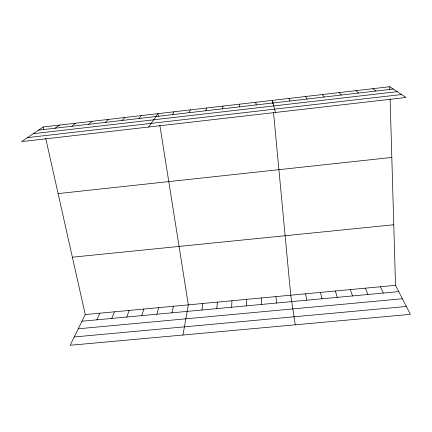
<?xml version="1.0" encoding="UTF-8"?>
<svg xmlns="http://www.w3.org/2000/svg" width="432" height="432" viewBox="0 0 432 432"><rect width="100%" height="100%" fill="white"/><g stroke="black" fill="none" stroke-linecap="round" stroke-linejoin="round"><path stroke-width="0.65" d="M231.671 307.233L231.93 300.748M239.279 106.871L239.398 104.193M216.788 308.621L217.35 302.119M201.955 310.009L202.819 303.491M182.947 335.021L188.336 304.852L159.845 125.307M222.496 108.815L222.998 106.099M171.985 312.811L173.459 306.256M156.854 314.226L158.636 307.654M141.777 315.635L143.861 309.047M205.772 110.754L206.658 108M126.754 317.039L129.136 310.43M111.775 318.438L114.458 311.818M96.849 319.837L99.83 313.195M189.113 112.682L190.382 109.89M45.727 138.413L85.25 314.566L70.162 345.276L410.4 314.35L395.523 285.331L390.112 98.863M172.514 114.61L174.161 111.775M148.603 127.024L157.999 113.654L158.409 116.24M139.007 118.492L141.41 115.576M122.099 120.447L124.88 117.499M105.257 122.402L108.416 119.41M88.479 124.346L92.011 121.316M71.766 126.279L75.67 123.217M55.118 128.212L59.389 125.107M43.168 126.992L21.6 141.604L406.021 97.481L389.761 86.724L43.168 126.992L43.735 129.53M38.529 130.135L393.244 89.03M33.237 133.72L397.229 91.665M27.486 137.614L401.566 94.532M58.109 193.595L391.813 157.437M72.376 257.197L393.768 224.759M85.25 314.566L395.523 285.331M81.977 321.224L398.741 291.611M78.257 328.795L402.403 298.755M74.245 336.96L406.361 306.477M372.805 88.695L375.878 91.044M355.909 90.661L358.571 93.047M339.082 92.615L341.334 95.045M322.315 94.565L324.167 97.033M305.608 96.503L307.06 99.02M380.403 286.756L383.292 293.053M288.965 98.437L290.018 100.991M365.332 288.176L367.902 294.494M350.314 289.591L352.561 295.925M335.345 291.001L337.268 297.356M275.459 112.466L272.381 100.364L272.695 103.669M320.425 292.41L322.029 298.782M305.554 293.809L306.844 300.202M295.234 324.821L290.731 295.207L273.499 112.255M275.962 296.595L276.62 303.026M255.857 102.281L256.127 104.917M261.236 297.983L261.587 304.43M389.761 86.724L389.842 89.424M246.559 299.365L246.607 305.834"/></g></svg>
